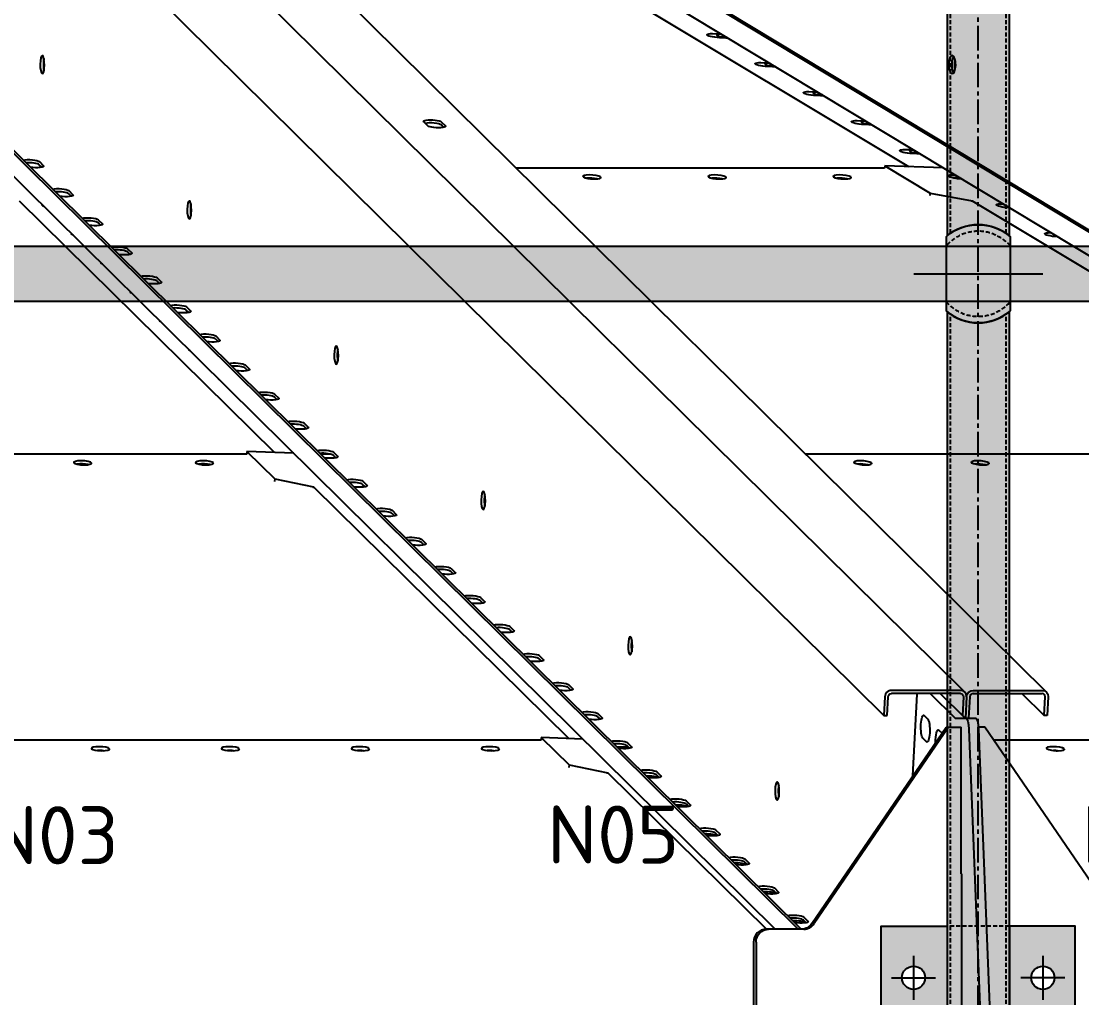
# Model space of a CAD drawing. Header units: millimetres. Extents: x -272986 to 200319, y -34579 to 49604.
# Drawn here: x 8922 to 9743, y 13685 to 14441 of the extents above; entities that cross this region are included whole.
import ezdxf

# ---------------------------------------------------------------- set-up
doc = ezdxf.new("R2010")
doc.units = ezdxf.units.MM
for name, pattern in [('CENTER', [50.8, 31.75, -6.35, 6.35, -6.35]), ('CENTER2', [28.575, 19.05, -3.175, 3.175, -3.175]), ('HIDDEN2', [4.7625, 3.175, -1.5875])]:
    doc.linetypes.add(name, pattern=pattern)
doc.layers.get('Defpoints').update_dxf_attribs({"color": 9})
for name, color, linetype in [('X 0001 M', 7, 'Continuous'), ('X 0051 M', 7, 'Continuous'), ('X 1001 M', 8, 'HIDDEN2'), ('X 2001 M', 1, 'CENTER2'), ('X 2051 M', 1, 'CENTER'), ('X 3001 D', 5, 'Continuous'), ('X 5001 H', 8, 'Continuous'), ('X 5051 H', 253, 'Continuous')]:
    doc.layers.add(name, color=color, linetype=linetype)
doc.layers.add('X 5999 H', color=7, linetype='Continuous', true_color=0xffffff)
doc.styles.add('BIT STD. 2.5', font='isocpeur.ttf', dxfattribs={"height": 2.5})
doc.styles.add('BIT STD. 3.0', font='isocpeur.ttf', dxfattribs={"height": 2.5})
doc.dimstyles.new('BIT STD. 3.0', dxfattribs={"dimtxt": 3, "dimasz": 3, "dimexe": 1, "dimexo": 0.75, "dimgap": 1, "dimtad": 1, "dimdec": 0, "dimdsep": 46, "dimtxsty": 'BIT STD. 3.0', "dimcen": 0, "dimadec": 0, "dimazin": 0, "dimtfac": 1, "dimtdec": 0, "dimtmove": 0, "dimatfit": 3, "dimfxl": 1, "dimtfill": 1, "dimlwd": -1, "dimlwe": -1, "dimarcsym": 0})
pattern_1 = [(45, (0, 0), (-2.245064, 2.245064), []), (45, (0, 1.5875), (-2.245064, 2.245064), [])]

# ---------------------------------------------------------------- blocks, each defined once
blk = doc.blocks.new('A$C79477E6E')
at = {"extrusion": (0, 1, 0)}
for p, q in [((306.85, 1805.92), (1853.6, 276.25)), ((1916.8, 276.25), (370.06, 1805.92)), ((244.21, 1787.75), (1790.95, 258.08)), ((294.41, 1509.58), (1727.06, 92.75)), ((295.64, 1505.96), (1724.63, 92.75)), ((304.66, 1479.42), (1706.81, 92.75)), ((937.86, 1244.39), (2861.24, 84.03)), ((941.47, 1240.81), (2861.16, 82.69)), ((989.3, 1193.51), (2861.16, 64.24)), ((1038.44, 1147.1), (1809.89, 683.14)), ((1658.42, 786.06), (1664.88, 785.94)), ((1670.09, 782.8), (1663.64, 782.92)), ((1668.35, 783.44), (1665.79, 783.48)), ((1695.71, 763.63), (1702.06, 763.51)), ((1707.26, 760.37), (1700.94, 760.49)), ((1705.64, 761.01), (1703.08, 761.05)), ((1733.01, 741.2), (1739.23, 741.09)), ((1742.93, 738.58), (1740.38, 738.62)), ((1744.44, 737.95), (1738.23, 738.06)), ((1438.04, 714.65), (1434.86, 717.8)), ((1450.31, 713.41), (1448.34, 715.36)), ((1448.47, 717.8), (1451.65, 714.65)), ((1770.3, 718.77), (1776.41, 718.66)), ((1781.61, 715.52), (1775.52, 715.63)), ((1780.22, 716.15), (1777.67, 716.2)), ((1807.6, 696.34), (1813.58, 696.23)), ((1818.79, 693.09), (1812.82, 693.2)), ((1817.51, 693.72), (1814.96, 693.77)), ((1139.39, 682.59), (1137.42, 684.54)), ((1137.55, 686.98), (1140.74, 683.83)), ((1791.46, 681.88), (1506.64, 681.88)), ((1791.59, 683.82), (1791.38, 681.88)), ((1836.94, 682.14), (1791.59, 683.82)), ((1791.59, 683.82), (1826.84, 662.62)), ((1849.92, 674.31), (1844.94, 674.4)), ((1845.2, 676.84), (1845.75, 676.83)), ((1847.77, 673.86), (1850.76, 673.81)), ((1850.95, 673.69), (1850.42, 673.7)), ((1121.85, 656.58), (1319.54, 461.69)), ((1162.14, 660.1), (1160.17, 662.05)), ((1160.3, 664.48), (1163.48, 661.33)), ((1826.84, 662.62), (1826.64, 660.72)), ((1826.84, 662.62), (1859.22, 656.58)), ((1859.22, 656.58), (1859.11, 655.54)), ((1859.22, 656.58), (2183.14, 461.77)), ((1882.49, 654.41), (1882.92, 654.4)), ((1888.13, 651.26), (1887.71, 651.27)), ((1183.04, 641.99), (1186.23, 638.84)), ((1184.88, 637.6), (1182.91, 639.55)), ((1919.79, 631.98), (1920.1, 631.97)), ((1925.3, 628.83), (1925.01, 628.84)), ((1207.63, 615.11), (1205.66, 617.06)), ((1205.79, 619.49), (1208.97, 616.34)), ((1230.38, 592.61), (1228.41, 594.56)), ((1228.54, 597), (1231.72, 593.85)), ((1251.28, 574.5), (1254.47, 571.35)), ((1253.12, 570.12), (1251.15, 572.07)), ((1274.03, 552.01), (1277.21, 548.86)), ((1275.87, 547.62), (1273.9, 549.57)), ((1298.62, 525.12), (1296.64, 527.08)), ((1296.78, 529.51), (1299.96, 526.36)), ((1321.36, 502.63), (1319.39, 504.58)), ((1319.52, 507.02), (1322.71, 503.87)), ((1342.27, 484.52), (1345.45, 481.37)), ((1344.11, 480.13), (1342.14, 482.08)), ((1298, 460.51), (650.93, 460.51)), ((1298.09, 462.45), (1297.95, 460.51)), ((1334.29, 461.16), (1298.09, 462.45)), ((1298.09, 462.45), (1319.59, 441.25)), ((1362.67, 460.51), (1355.2, 460.51)), ((1366.85, 457.64), (1364.88, 459.59)), ((1365.01, 462.03), (1368.2, 458.88)), ((2164.72, 460.51), (1730.49, 460.51)), ((1319.59, 441.25), (1319.46, 439.35)), ((1319.59, 441.25), (1349.56, 435.21)), ((1349.56, 435.21), (1349.49, 434.18)), ((1349.56, 435.21), (1547.25, 240.32)), ((1389.6, 435.14), (1387.63, 437.09)), ((1387.76, 439.53), (1390.94, 436.38)), ((1412.35, 412.65), (1410.37, 414.6)), ((1410.51, 417.04), (1413.69, 413.89)), ((1433.25, 394.54), (1436.44, 391.39)), ((1435.09, 390.15), (1433.12, 392.1)), ((1457.84, 367.66), (1455.87, 369.61)), ((1456, 372.05), (1459.18, 368.9)), ((1480.59, 345.16), (1478.61, 347.11)), ((1478.74, 349.55), (1481.93, 346.4)), ((1503.33, 322.67), (1501.36, 324.62)), ((1501.49, 327.06), (1504.68, 323.91)), ((1524.24, 304.56), (1527.42, 301.41)), ((1526.08, 300.17), (1524.11, 302.12)), ((1548.82, 277.68), (1546.85, 279.63)), ((1546.98, 282.06), (1550.17, 278.92)), ((1791.74, 272.7), (1790.95, 258.08)), ((1793.38, 258.08), (1794.17, 272.7)), ((1850.21, 275.13), (1796.73, 275.13)), ((1850.34, 277.57), (1796.86, 277.57)), ((1813.39, 211.38), (1816.81, 274.66)), ((1826.7, 275.13), (1846.05, 256)), ((1853.83, 256), (1834.48, 275.13)), ((1852.51, 272.7), (1851.72, 258.08)), ((1854.94, 272.7), (1854.04, 256)), ((1857.37, 272.7), (1856.47, 256)), ((1859.93, 275.13), (1913.41, 275.13)), ((1860.07, 277.57), (1913.55, 277.57)), ((1897.68, 275.13), (1914.93, 258.08)), ((1914.93, 258.08), (1915.71, 272.7)), ((1918.15, 272.7), (1917.36, 258.08)), ((1571.57, 255.18), (1569.6, 257.13)), ((1569.73, 259.57), (1572.91, 256.42)), ((1790.95, 258.08), (1793.38, 258.08)), ((1822.14, 258.09), (1824.87, 255.39)), ((1846.05, 256), (1862.13, 256)), ((1917.36, 258.08), (1914.93, 258.08)), ((1735.23, 97), (1839.11, 249)), ((1840.97, 249), (1737.1, 97)), ((1833.51, 246.84), (1835.97, 244.41)), ((1839.11, 249), (1850.7, 249)), ((1850.7, 135.5), (1850.7, 249)), ((1856.65, 247.68), (1865.66, 21)), ((1869.17, 249), (1864.35, 249)), ((1873.44, 21), (1864.43, 247.68)), ((1954.59, 124), (1869.17, 249)), ((1525.72, 239.14), (666.72, 239.14)), ((1525.81, 241.08), (1525.67, 239.14)), ((1557.99, 239.93), (1525.81, 241.08)), ((1525.81, 241.08), (1547.31, 219.88)), ((1823.93, 237.85), (1821.2, 240.55)), ((2537.97, 239.14), (1875.91, 239.14)), ((1584.25, 233.98), (1593.17, 233.82)), ((1594.32, 232.69), (1592.34, 234.64)), ((1592.48, 237.07), (1595.66, 233.93)), ((1547.31, 219.88), (1547.18, 217.99)), ((1547.31, 219.88), (1577.28, 213.84)), ((1577.28, 213.84), (1577.21, 212.81)), ((1577.28, 213.84), (1700.11, 92.75)), ((1615.22, 214.58), (1618.41, 211.43)), ((1606.93, 211.55), (1608.25, 211.53)), ((1617.06, 210.19), (1615.09, 212.14)), ((1629.61, 189.13), (1631, 189.1)), ((1639.81, 187.7), (1637.84, 189.65)), ((1637.97, 192.08), (1641.15, 188.94)), ((1652.29, 166.7), (1653.75, 166.67)), ((1662.56, 165.2), (1660.58, 167.15)), ((1660.71, 169.59), (1663.9, 166.44)), ((1674.97, 144.27), (1676.5, 144.24)), ((1685.3, 142.71), (1683.33, 144.66)), ((1683.46, 147.09), (1686.65, 143.94)), ((1851.24, 135.5), (1850.7, 135.5)), ((1851.24, 21), (1851.24, 135.5)), ((1706.21, 124.6), (1709.39, 121.45)), ((1697.64, 121.84), (1699.25, 121.81)), ((1708.05, 120.21), (1706.08, 122.16)), ((1720.32, 99.41), (1722, 99.39)), ((1730.79, 97.72), (1728.82, 99.67)), ((1728.95, 102.1), (1732.14, 98.95)), ((1729.14, 92.75), (1699.91, 92.75)), ((1690.19, 82.75), (1690.19, 19)), ((1692.06, 82.75), (1692.06, 19))]:
    blk.add_line(p, q, dxfattribs=at)
at = {"extrusion": (0, 0, -1)}
for centre, major_axis, ratio, start_param, end_param in [((1661.03, 784.49), (-6.96, 0.73), 0.200433, -1.976095, 1.165498), ((1668.78, 784.35), (-6.98, 0.5), 0.213941, -1.686682, 0.982966), ((1668.15, 781.92), (6.96, -0.73), 0.200433, -1.941073, -1.400375), ((1139.76, 762.05), (0, -7), 0.233445, -4.258603, 2.024582), ((1698.32, 762.06), (-6.96, 0.73), 0.200433, -1.976095, 1.165498), ((1706.07, 761.92), (-6.98, 0.5), 0.213941, -1.686469, 0.965573), ((1843.83, 762.05), (0, -7), 0.382683, -4.258603, 2.024582), ((1848.45, 762.05), (0, -7), 0.382683, 1.039634, 2.024582), ((1848.45, 762.05), (0, -7), 0.382683, 2.024582, 2.101958), ((1705.45, 759.49), (6.96, -0.73), 0.200433, -1.941244, -1.422314), ((1735.62, 739.63), (-6.96, 0.73), 0.200433, -1.976095, 1.165498), ((1743.36, 739.49), (-6.98, 0.5), 0.213941, -1.686256, 0.948115), ((1742.74, 737.06), (6.96, -0.73), 0.200433, -1.941414, -1.44396), ((1441.66, 717.8), (-6.99, 0.38), 0.218736, -0.241582, 2.900011), ((1444.85, 714.65), (6.99, -0.38), 0.218736, -0.241582, 2.900011), ((1772.91, 717.2), (-6.96, 0.73), 0.200433, -1.976095, 1.165498), ((1780.66, 717.07), (-6.98, 0.5), 0.213941, -1.686043, 0.930587), ((1780.04, 714.63), (6.96, -0.73), 0.200433, -1.941585, -1.465334), ((1810.21, 694.77), (-6.96, 0.73), 0.200433, -1.976095, 1.165498), ((1817.95, 694.64), (-6.98, 0.5), 0.213941, -1.685831, 0.912982), ((1817.33, 692.2), (6.96, -0.73), 0.200433, -1.941755, -1.486456), ((1130.74, 686.98), (6.99, -0.38), 0.218736, -2.543348, -0.241582), ((1133.93, 683.83), (6.99, -0.38), 0.218736, -0.241582, 2.060185), ((1565.09, 675.13), (-6.98, 0.5), 0.213941, -3.463463, 2.819722), ((1564.88, 672.21), (6.98, -0.5), 0.213941, -1.778923, -1.36267), ((1661.87, 675.13), (-6.98, 0.5), 0.213941, -3.463463, 2.819722), ((1661.67, 672.21), (6.98, -0.5), 0.213941, -1.778923, -1.36267), ((1758.66, 675.13), (-6.98, 0.5), 0.213941, -3.463463, 2.819722), ((1758.45, 672.21), (6.98, -0.5), 0.213941, -1.778923, -1.36267), ((1847.81, 675.27), (-6.96, 0.73), 0.200433, -1.976095, 1.165498), ((1153.49, 664.48), (6.99, -0.38), 0.218736, -2.543348, -0.241582), ((1156.68, 661.33), (6.99, -0.38), 0.218736, -0.241582, 2.060185), ((1253.49, 649.58), (0, -7), 0.233445, -4.258603, 2.024582), ((1146.63, 652.84), (-6.98, 0.5), 0.213941, -0.643526, 0.154325), ((1885.1, 652.84), (-6.96, 0.73), 0.200433, -1.976095, 1.165498), ((1176.24, 641.99), (6.99, -0.38), 0.218736, -2.543348, -0.241582), ((1179.42, 638.84), (6.99, -0.38), 0.218736, -0.241582, 2.060185), ((1922.4, 630.41), (-6.96, 0.73), 0.200433, -1.976095, 1.165498), ((1169.38, 630.41), (-6.98, 0.5), 0.213941, -0.615085, 0.125884), ((1198.98, 619.49), (6.99, -0.38), 0.218736, -2.543348, -0.241582), ((1202.17, 616.34), (6.99, -0.38), 0.218736, -0.241582, 2.060185), ((1192.13, 607.98), (-6.98, 0.5), 0.213941, -0.584389, 0.095189), ((1221.73, 597), (6.99, -0.38), 0.218736, -2.543348, -0.241582), ((1224.91, 593.85), (6.99, -0.38), 0.218736, -0.241582, 2.060185), ((1214.88, 585.55), (-6.98, 0.5), 0.213941, -0.55076, 0.061559), ((1244.48, 574.5), (6.99, -0.38), 0.218736, -2.543348, -0.241582), ((1247.66, 571.35), (6.99, -0.38), 0.218736, -0.241582, 2.060185), ((1237.63, 563.12), (-6.98, 0.5), 0.213941, -0.513095, 0.023895), ((1267.22, 552.01), (6.99, -0.38), 0.218736, -2.543348, -0.241582), ((1270.41, 548.86), (6.99, -0.38), 0.218736, -0.241582, 2.060185), ((1367.22, 537.1), (0, -7), 0.233445, -4.258603, 2.024582), ((1260.38, 540.69), (-6.98, 0.5), 0.213941, -0.469375, -0.019825), ((1289.97, 529.51), (6.99, -0.38), 0.218736, -2.543348, -0.241582), ((1293.15, 526.36), (6.99, -0.38), 0.218736, -0.241582, 2.060185), ((1283.13, 518.26), (-6.98, 0.5), 0.213941, -0.414998, -0.074203), ((1312.71, 507.02), (6.99, -0.38), 0.218736, -2.543348, -0.241582), ((1315.9, 503.87), (6.99, -0.38), 0.218736, -0.241582, 2.060185), ((1305.88, 495.83), (-6.98, 0.5), 0.213941, -0.331915, -0.157286), ((1335.46, 484.52), (6.99, -0.38), 0.218736, -2.543348, -0.241582), ((1338.65, 481.37), (6.99, -0.38), 0.218736, -0.241582, 2.060185), ((1358.21, 462.03), (6.99, -0.38), 0.218736, -2.543348, -0.241582), ((1170.99, 453.76), (-7, 0.25), 0.222182, -3.302734, 2.980451), ((1170.88, 450.84), (7, -0.25), 0.222182, -1.917918, -1.223675), ((1265.25, 453.76), (-7, 0.25), 0.222182, -3.302734, 2.980451), ((1265.15, 450.84), (7, -0.25), 0.222182, -1.917918, -1.223675), ((1361.39, 458.88), (6.99, -0.38), 0.218736, -0.241582, 2.060185), ((1774.74, 453.76), (-6.98, 0.5), 0.213941, -3.463463, 2.819722), ((1774.53, 450.84), (6.98, -0.5), 0.213941, -1.778923, -1.36267), ((1865.51, 453.76), (-6.98, 0.5), 0.213941, -3.463463, 2.819722), ((1865.3, 450.84), (6.98, -0.5), 0.213941, -1.778923, -1.36267), ((1380.95, 439.53), (6.99, -0.38), 0.218736, -2.543348, -0.241582), ((1384.14, 436.38), (6.99, -0.38), 0.218736, -0.241582, 2.060185), ((1480.95, 424.63), (0, -7), 0.233445, -4.258603, 2.024582), ((1403.7, 417.04), (6.99, -0.38), 0.218736, -2.543348, -0.241582), ((1406.88, 413.89), (6.99, -0.38), 0.218736, -0.241582, 2.060185), ((1426.45, 394.54), (6.99, -0.38), 0.218736, -2.543348, -0.241582), ((1429.63, 391.39), (6.99, -0.38), 0.218736, -0.241582, 2.060185), ((1449.19, 372.05), (6.99, -0.38), 0.218736, -2.543348, -0.241582), ((1452.38, 368.9), (6.99, -0.38), 0.218736, -0.241582, 2.060185), ((1471.94, 349.55), (6.99, -0.38), 0.218736, -2.543348, -0.241582), ((1475.12, 346.4), (6.99, -0.38), 0.218736, -0.241582, 2.060185), ((1494.68, 327.06), (6.99, -0.38), 0.218736, -2.543348, -0.241582), ((1497.87, 323.91), (6.99, -0.38), 0.218736, -0.241582, 2.060185), ((1594.69, 312.15), (0, -7), 0.233445, -4.258603, 2.024582), ((1517.43, 304.56), (6.99, -0.38), 0.218736, -2.543348, -0.241582), ((1520.62, 301.41), (6.99, -0.38), 0.218736, -0.241582, 2.060185), ((1540.18, 282.06), (6.99, -0.38), 0.218736, -2.543348, -0.241582), ((1543.36, 278.92), (6.99, -0.38), 0.218736, -0.241582, 2.060185), ((1796.6, 272.7), (1.76, 1.78), 0.947448, -2.323675, -0.752879), ((1819.08, 272.41), (0, 10), 0.233445, -1.343904, -1.294713), ((1850.08, 272.7), (1.76, 1.78), 0.947448, -0.752879, 0.817917), ((1859.8, 272.7), (3.52, 3.56), 0.947448, -2.323675, -0.752879), ((1913.28, 272.7), (3.52, 3.56), 0.947448, -0.752879, 0.817917), ((1562.92, 259.57), (6.99, -0.38), 0.218736, -2.543348, -0.241582), ((1566.11, 256.42), (6.99, -0.38), 0.218736, -0.241582, 2.060185), ((1821.67, 249.32), (0, -9), 0.233445, 0.226893, 3.368485), ((1824.4, 246.62), (0, 9), 0.233445, 0.226893, 3.368485), ((1854.35, 246), (0, 10), 0.233445, 0, 1.402199), ((1833.04, 238.07), (0, 9), 0.233445, -1.682269, 0.226893), ((1585.67, 237.07), (6.99, -0.38), 0.218736, -2.543348, -0.241582), ((1184.83, 232.39), (-7, 0.25), 0.222182, -3.302734, 2.980451), ((1184.72, 229.47), (7, -0.25), 0.222182, -1.917918, -1.223675), ((1285.4, 232.39), (-7, 0.25), 0.222182, -3.302734, 2.980451), ((1285.29, 229.47), (7, -0.25), 0.222182, -1.917918, -1.223675), ((1385.97, 232.39), (-7, 0.25), 0.222182, -3.302734, 2.980451), ((1385.86, 229.47), (7, -0.25), 0.222182, -1.917918, -1.223675), ((1486.54, 232.39), (-7, 0.25), 0.222182, -3.302734, 2.980451), ((1486.43, 229.47), (7, -0.25), 0.222182, -1.917918, -1.223675), ((1588.85, 233.93), (6.99, -0.38), 0.218736, -0.241582, 2.060185), ((1923.84, 232.39), (-6.98, 0.5), 0.213941, -3.463463, 2.819722), ((1923.63, 229.47), (6.98, -0.5), 0.213941, -1.778923, -1.36267), ((1608.42, 214.58), (6.99, -0.38), 0.218736, -2.543348, -0.241582), ((1609.85, 209.96), (7, -0.25), 0.222182, -1.99834, -0.25484), ((1611.6, 211.43), (6.99, -0.38), 0.218736, -0.241582, 2.060185), ((1708.42, 199.68), (0, -7), 0.233445, -4.258603, 2.024582), ((1631.16, 192.08), (6.99, -0.38), 0.218736, -2.543348, -0.241582), ((1632.6, 187.53), (7, -0.25), 0.222182, -2.008477, -0.219589), ((1634.35, 188.94), (6.99, -0.38), 0.218736, -0.241582, 2.060185), ((1653.91, 169.59), (6.99, -0.38), 0.218736, -2.543348, -0.241582), ((1655.35, 165.1), (7, -0.25), 0.222182, -2.018635, -0.183701), ((1657.09, 166.44), (6.99, -0.38), 0.218736, -0.241582, 2.060185), ((1676.65, 147.09), (6.99, -0.38), 0.218736, -2.543348, -0.241582), ((1678.1, 142.67), (7, -0.25), 0.222182, -2.028816, -0.161141), ((1679.84, 143.94), (6.99, -0.38), 0.218736, -0.241582, 2.060185), ((1678.1, 142.67), (7, -0.25), 0.222182, -0.161141, -0.14702), ((1699.4, 124.6), (6.99, -0.38), 0.218736, -2.543348, -0.241582), ((1700.85, 120.24), (7, -0.25), 0.222182, -2.039019, -0.161141), ((1702.58, 121.45), (6.99, -0.38), 0.218736, -0.241582, 2.060185), ((1700.85, 120.24), (7, -0.25), 0.222182, -0.161141, -0.109365), ((1722.15, 102.1), (6.99, -0.38), 0.218736, -2.543348, -0.241582), ((1723.6, 97.82), (7, -0.25), 0.222182, -2.049248, -0.161141), ((1725.33, 98.95), (6.99, -0.38), 0.218736, -0.241582, 2.060185), ((1701.78, 82.75), (0, 10), 0.97237, -1.570796, 0), ((1727.28, 102.75), (0, -10), 0.97237, -0.958194, 0), ((1723.6, 97.82), (7, -0.25), 0.222182, -0.161141, -0.070532)]:
    blk.add_ellipse(centre, major_axis=major_axis, ratio=ratio, start_param=start_param, end_param=end_param, dxfattribs=at)
for centre, major_axis, ratio, start_param, end_param in [((1668.61, 781.92), (-6.98, 0.5), 0.213941, -1.630686, -0.953333), ((1668.41, 784.35), (6.96, -0.73), 0.200433, -2.050595, -1.310172), ((1142.19, 762.05), (0, -7), 0.233445, -2.024582, -0.838743), ((1142.19, 762.05), (0, 7), 0.233445, 1.117011, 2.30285), ((1142.19, 762.05), (0, -7), 0.233445, -2.30285, -2.024582), ((1142.19, 762.05), (0, 7), 0.233445, 0.838743, 1.117011), ((1846.14, 762.05), (0, -7), 0.382683, -2.024582, -0.445722), ((1846.14, 762.05), (0, 7), 0.382683, 1.117011, 2.695871), ((1846.14, 762.05), (0, -7), 0.382683, -2.695871, -2.024582), ((1846.14, 762.05), (0, 7), 0.382683, 0.445722, 1.117011), ((1705.9, 759.49), (-6.98, 0.5), 0.213941, -1.611773, -0.953333), ((1705.7, 761.92), (6.96, -0.73), 0.200433, -2.050673, -1.328937), ((1743.19, 737.06), (-6.98, 0.5), 0.213941, -1.593027, -0.953333), ((1743, 739.49), (6.96, -0.73), 0.200433, -2.050751, -1.347761), ((1441.53, 715.36), (6.99, -0.38), 0.218736, 0.241582, 2.479643), ((1780.48, 714.63), (-6.98, 0.5), 0.213941, -1.574435, -0.953333), ((1780.29, 717.07), (6.96, -0.73), 0.200433, -2.050829, -1.366649), ((1817.77, 692.2), (-6.98, 0.5), 0.213941, -1.55599, -0.953333), ((1817.59, 694.64), (6.96, -0.73), 0.200433, -2.050906, -1.385611), ((1130.61, 684.54), (6.99, -0.38), 0.218736, 0.241582, 2.102879), ((1564.91, 672.69), (-6.98, 0.5), 0.213941, -2.18826, -0.953333), ((1661.7, 672.69), (-6.98, 0.5), 0.213941, -2.18826, -0.953333), ((1758.49, 672.69), (-6.98, 0.5), 0.213941, -2.18826, -0.953333), ((1847.55, 672.83), (-6.96, 0.73), 0.200433, -1.165498, -1.061012), ((1153.36, 662.05), (6.99, -0.38), 0.218736, 0.241582, 2.102879), ((1255.92, 649.58), (0, -7), 0.233445, -2.024582, -0.838743), ((1255.92, 649.58), (0, 7), 0.233445, 1.117011, 2.30285), ((1255.92, 649.58), (0, -7), 0.233445, -2.30285, -2.024582), ((1255.92, 649.58), (0, 7), 0.233445, 0.838743, 1.117011), ((1176.11, 639.55), (6.99, -0.38), 0.218736, 0.241582, 2.102879), ((1198.85, 617.06), (6.99, -0.38), 0.218736, 0.241582, 2.102879), ((1221.6, 594.56), (6.99, -0.38), 0.218736, 0.241582, 2.102879), ((1244.34, 572.07), (6.99, -0.38), 0.218736, 0.241582, 2.102879), ((1267.09, 549.57), (6.99, -0.38), 0.218736, 0.241582, 2.102879), ((1369.65, 537.1), (0, -7), 0.233445, -2.30285, -2.024582), ((1369.65, 537.1), (0, 7), 0.233445, 0.838743, 1.117011), ((1369.65, 537.1), (0, -7), 0.233445, -2.024582, -0.838743), ((1369.65, 537.1), (0, 7), 0.233445, 1.117011, 2.30285), ((1289.84, 527.08), (6.99, -0.38), 0.218736, 0.241582, 2.102879), ((1312.58, 504.58), (6.99, -0.38), 0.218736, 0.241582, 2.102879), ((1335.33, 482.08), (6.99, -0.38), 0.218736, 0.241582, 2.102879), ((1358.08, 459.59), (6.99, -0.38), 0.218736, 0.241582, 2.102879), ((1170.9, 451.32), (-7, 0.25), 0.222182, -2.241105, -0.900488), ((1265.16, 451.32), (-7, 0.25), 0.222182, -2.241105, -0.900488), ((1774.57, 451.32), (-6.98, 0.5), 0.213941, -2.18826, -0.953333), ((1865.34, 451.32), (-6.98, 0.5), 0.213941, -2.18826, -0.953333), ((1380.82, 437.09), (6.99, -0.38), 0.218736, 0.241582, 2.102879), ((1483.39, 424.63), (0, -7), 0.233445, -2.024582, -0.838743), ((1483.39, 424.63), (0, 7), 0.233445, 1.117011, 2.30285), ((1483.39, 424.63), (0, -7), 0.233445, -2.30285, -2.024582), ((1483.39, 424.63), (0, 7), 0.233445, 0.838743, 1.117011), ((1403.57, 414.6), (6.99, -0.38), 0.218736, 0.241582, 2.102879), ((1426.31, 392.1), (6.99, -0.38), 0.218736, 0.241582, 2.102879), ((1449.06, 369.61), (6.99, -0.38), 0.218736, 0.241582, 2.102879), ((1471.81, 347.11), (6.99, -0.38), 0.218736, 0.241582, 2.102879), ((1494.55, 324.62), (6.99, -0.38), 0.218736, 0.241582, 2.102879), ((1597.12, 312.15), (0, -7), 0.233445, -2.024582, -0.838743), ((1597.12, 312.15), (0, 7), 0.233445, 1.117011, 2.30285), ((1597.12, 312.15), (0, -7), 0.233445, -2.30285, -2.024582), ((1597.12, 312.15), (0, 7), 0.233445, 0.838743, 1.117011), ((1517.3, 302.12), (6.99, -0.38), 0.218736, 0.241582, 2.102879), ((1540.05, 279.63), (6.99, -0.38), 0.218736, 0.241582, 2.102879), ((1796.6, 272.7), (-3.52, -3.56), 0.947448, -2.388714, -0.817917), ((1850.08, 272.7), (3.52, 3.56), 0.947448, -0.817917, 0.752879), ((1859.8, 272.7), (-1.76, -1.78), 0.947448, -2.388714, -0.817917), ((1913.28, 272.7), (1.76, 1.78), 0.947448, -0.817917, 0.752879), ((1562.79, 257.13), (6.99, -0.38), 0.218736, 0.241582, 2.102879), ((1862.13, 246), (0, 10), 0.233445, -1.402199, 0), ((1184.72, 229.47), (-7, 0.25), 0.222182, -1.917918, -1.223675), ((1285.29, 229.47), (-7, 0.25), 0.222182, -1.917918, -1.223675), ((1385.86, 229.47), (-7, 0.25), 0.222182, -1.917918, -1.223675), ((1486.43, 229.47), (-7, 0.25), 0.222182, -1.917918, -1.223675), ((1585.54, 234.64), (6.99, -0.38), 0.218736, 0.241582, 2.102879), ((1923.63, 229.47), (-6.98, 0.5), 0.213941, -1.778923, -1.36267), ((1608.28, 212.14), (6.99, -0.38), 0.218736, 0.241582, 2.102879), ((1710.85, 199.68), (0, -7), 0.233445, -2.024582, -0.838743), ((1710.85, 199.68), (0, 7), 0.233445, 1.117011, 2.30285), ((1710.85, 199.68), (0, -7), 0.233445, -2.30285, -2.024582), ((1710.85, 199.68), (0, 7), 0.233445, 0.838743, 1.117011), ((1631.03, 189.65), (6.99, -0.38), 0.218736, 0.241582, 2.102879), ((1653.78, 167.15), (6.99, -0.38), 0.218736, 0.241582, 2.102879), ((1676.52, 144.66), (6.99, -0.38), 0.218736, 0.241582, 2.102879), ((1699.27, 122.16), (6.99, -0.38), 0.218736, 0.241582, 2.102879), ((1722.02, 99.67), (6.99, -0.38), 0.218736, 0.241582, 2.102879), ((1699.91, 82.75), (0, 10), 0.97237, 0, 1.570796), ((1729.14, 102.75), (0, -10), 0.97237, 0, 0.958194)]:
    blk.add_ellipse(centre, major_axis=major_axis, ratio=ratio, start_param=start_param, end_param=end_param)
blk = doc.blocks.new('*D706')
at = {"layer": 'Defpoints', "color": 0, "transparency": 16777216}
for p in [(15597, 17732.45), (0, 13630), (15597, 13630)]:
    blk.add_point(p, dxfattribs=at)
at = {"layer": 'X 3001 D', "color": 0, "transparency": 16777216}
for p, q in [((0, 13675), (0, 17792.45)), ((15597, 13675), (15597, 17792.45)), ((180, 17732.45), (15417, 17732.45))]:
    blk.add_line(p, q, dxfattribs=at)
for points in [[(180, 17762.45), (180, 17702.45), (0, 17732.45)], [(15417, 17762.45), (15417, 17702.45), (15597, 17732.45)]]:
    blk.add_solid(points, dxfattribs=at)
at = {"layer": 'X 3001 D', "color": 0, "transparency": 16777216, "insert": (7798.5, 17882.45), "char_height": 150, "attachment_point": 5, "style": 'BIT STD. 3.0', "bg_fill": 3, "box_fill_scale": 1.1, "bg_fill_color": 256, "bg_fill_true_color": 13158600, "bg_fill_transparency": 0}
blk.add_mtext('INTERNAL TANK DIAMETER - %%C15597mm (20 PLATES ROUND)', dxfattribs=at)
blk = doc.blocks.new('Heavy Duty - HR Std - front elev')
at = {"layer": 'X 5999 H', "ltscale": 10, "true_color": 0xc7c8ca}
h = blk.add_hatch(color=9, dxfattribs=at)
edge = h.paths.add_edge_path()
edge.add_arc((50, 545), 38, 50.54097, 129.45903, ccw=False)
edge.add_line((74.15, 574.34), (74.15, 1065.66))
edge.add_arc((50, 1095), 38, 230.54097, 309.45903, ccw=False)
edge.add_line((25.85, 1065.66), (25.85, 574.34))
edge = h.paths.add_edge_path()
edge.add_line((74.93, 1066.32), (74.93, 1123.68))
edge.add_arc((50, 1095), 38, 48.99371, 131.00629)
edge.add_line((25.07, 1123.68), (25.07, 1066.32))
edge.add_arc((50, 1095), 38, 228.99371, 311.00629)
edge = h.paths.add_edge_path()
edge.add_arc((50, 545), 38, 230.54097, 309.45903, ccw=False)
edge.add_line((25.85, 515.66), (25.85, -25))
edge.add_line((25.85, -25), (-25, -25))
edge.add_line((-25, -25), (-25, 40))
edge.add_line((-25, 40), (25.85, 40))
edge.add_line((25.85, 40), (25.85, -25))
edge.add_line((25.85, -25), (74.15, -25))
edge.add_line((74.15, -25), (125, -25))
edge.add_line((125, -25), (125, 40))
edge.add_line((125, 40), (74.15, 40))
edge.add_line((74.15, 40), (74.15, -25))
edge.add_line((74.15, -25), (74.15, 515.66))
edge = h.paths.add_edge_path()
edge.add_line((74.93, 516.32), (74.93, 573.68))
edge.add_arc((50, 545), 38, 48.99371, 131.00629)
edge.add_line((25.07, 573.68), (25.07, 516.32))
edge.add_arc((50, 545), 38, 228.99371, 311.00629)
edge = h.paths.add_edge_path(flags=16)
edge.add_arc((100, 0), 9, 0, 360)
edge = h.paths.add_edge_path(flags=16)
edge.add_arc((0, 0), 9, 0, 360)
at = {"layer": 'X 0001 M'}
for points in [[(74.93, 1066.32), (74.93, 1123.68, 0.373947), (25.07, 1123.68), (25.07, 1066.32, 0.373947)], [(25.85, 574.34, -0.358633), (74.15, 574.34), (74.15, 1065.66, -0.358633), (25.85, 1065.66)], [(74.93, 516.32), (74.93, 573.68, 0.373947), (25.07, 573.68), (25.07, 516.32, 0.373947)]]:
    blk.add_lwpolyline(points, format="xyb", close=True, dxfattribs=at)
at = {"layer": 'X 0001 M', "ltscale": 10}
blk.add_lwpolyline([(74.15, 515.66, -0.358633), (25.85, 515.66), (25.85, -25), (-25, -25), (-25, 40), (25.85, 40), (25.85, -25), (74.15, -25), (125, -25), (125, 40), (74.15, 40), (74.15, -25)], format="xyb", close=True, dxfattribs=at)
for centre in [(0, 0), (100, 0)]:
    blk.add_circle(centre, 9, dxfattribs=at)
at = {"layer": 'X 1001 M'}
for p, q in [((28.5, 576.33), (28.5, 1063.67)), ((71.5, 576.33), (71.5, 1063.67)), ((28.5, -25), (28.5, 513.67)), ((71.5, -25), (71.5, 513.67))]:
    blk.add_line(p, q, dxfattribs=at)
blk.add_lwpolyline([(74.15, 40), (25.85, 40)], dxfattribs=at)
for centre, start, end in [((50, 1095), 40.77112, 139.22888), ((50, 1095), 220.77112, 319.22888), ((50, 545), 40.77112, 139.22888), ((50, 545), 220.77112, 319.22888)]:
    blk.add_arc(centre, 32.92, start, end, dxfattribs=at)
at = {"layer": 'X 2001 M'}
blk.add_line((50, -25), (50, 1158), dxfattribs=at)
at = {"layer": 'X 2001 M', "ltscale": 10}
for p, q in [((0.07, 1095), (99.93, 1095)), ((0.07, 545), (99.93, 545)), ((0, 17), (0, -17)), ((100, 17), (100, -17)), ((-17, 0), (17, 0)), ((117, 0), (83, 0))]:
    blk.add_line(p, q, dxfattribs=at)
blk = doc.blocks.new('NP16_100NB_PLAN')
h = blk.add_hatch(color=8)
h.dxf.hatch_style = 1
edge = h.paths.add_edge_path()
edge.add_arc((34.44, -83.15), 9, 0, 360)
edge = h.paths.add_edge_path()
edge.add_arc((83.15, -34.44), 9, 0, 360)
edge = h.paths.add_edge_path()
edge.add_arc((83.15, 34.44), 9, 0, 360)
edge = h.paths.add_edge_path()
edge.add_arc((34.44, 83.15), 9, 0, 360)
edge = h.paths.add_edge_path()
edge.add_arc((-34.44, 83.15), 9, 0, 360)
edge = h.paths.add_edge_path()
edge.add_arc((-83.15, 34.44), 9, 0, 360)
edge = h.paths.add_edge_path()
edge.add_arc((-83.15, -34.44), 9, 0, 360)
edge = h.paths.add_edge_path()
edge.add_arc((-34.44, -83.15), 9, 0, 360)
edge = h.paths.add_edge_path()
edge.add_arc((0, 0), 57.5, 0, 360)
at = {"layer": 'X 5001 H'}
h = blk.add_hatch(color=256, dxfattribs=at)
h.dxf.hatch_style = 1
h.set_gradient(color1=(91, 91, 91), rotation=45, one_color=1, tint=1, name='CYLINDER')
edge = h.paths.add_edge_path()
edge.add_arc((0, 0), 110, 0, 360)
at = {"layer": 'X 5051 H'}
h = blk.add_hatch(dxfattribs=at)
h.set_pattern_fill('STEEL', color=256, style=0)
h.set_pattern_definition(pattern_1)
edge = h.paths.add_edge_path()
edge.add_arc((0, 0), 81, 0, 360)
edge = h.paths.add_edge_path(flags=17)
edge.add_arc((0, 0), 79, 0, 360)
at = {"layer": 'Defpoints'}
for centre in [(0, 90), (-63.64, 63.64), (63.64, 63.64), (-90, 0), (90, 0), (-63.64, -63.64), (63.64, -63.64), (0, -90)]:
    blk.add_circle(centre, 7, dxfattribs=at)
at = {"layer": 'X 0051 M'}
for centre, radius in [((0, 0), 110), ((-34.44, 83.15), 9), ((34.44, 83.15), 9), ((0, 0), 81), ((0, 0), 79), ((0, 0), 57.5), ((-83.15, 34.44), 9), ((83.15, 34.44), 9), ((-83.15, -34.44), 9), ((83.15, -34.44), 9), ((-34.44, -83.15), 9), ((34.44, -83.15), 9)]:
    blk.add_circle(centre, radius, dxfattribs=at)
at = {"layer": 'X 2051 M'}
for p, q in [((0, -131), (0, 131)), ((-40.56, 97.93), (-28.32, 68.37)), ((40.56, 97.93), (28.32, 68.37)), ((-97.93, 40.56), (-68.37, 28.32)), ((97.93, 40.56), (68.37, 28.32)), ((-131, 0), (131, 0)), ((-97.93, -40.56), (-68.37, -28.32)), ((97.93, -40.56), (68.37, -28.32)), ((-40.56, -97.93), (-28.32, -68.37)), ((40.56, -97.93), (28.32, -68.37))]:
    blk.add_line(p, q, dxfattribs=at)
blk.add_circle((0, 0), 90, dxfattribs=at)
blk = doc.blocks.new('*U510')
blk.add_blockref('NP16_100NB_PLAN', (10250.9, 800))
at = {"layer": 'Defpoints', "style": 'BIT STD. 2.5'}
blk.add_attdef('REF.', (10250.9, 1329.42), '', height=45, dxfattribs=at)
blk = doc.blocks.new('*U178')
blk.add_blockref('NP16_100NB_PLAN', (9837.34, 800))
at = {"layer": 'Defpoints', "style": 'BIT STD. 2.5'}
blk.add_attdef('REF.', (9837.34, 1329.42), '', height=45, dxfattribs=at)
blk = doc.blocks.new('NP16_200NB_PLAN')
h = blk.add_hatch(color=8)
h.dxf.hatch_style = 1
edge = h.paths.add_edge_path()
edge.add_arc((-38.18, -142.47), 11, 0, 360)
edge = h.paths.add_edge_path()
edge.add_arc((-104.3, -104.3), 11, 0, 360)
edge = h.paths.add_edge_path()
edge.add_arc((-142.47, -38.18), 11, 0, 360)
edge = h.paths.add_edge_path()
edge.add_arc((-142.47, 38.18), 11, 0, 360)
edge = h.paths.add_edge_path()
edge.add_arc((-104.3, 104.3), 11, 0, 360)
edge = h.paths.add_edge_path()
edge.add_arc((-38.18, 142.47), 11, 0, 360)
edge = h.paths.add_edge_path()
edge.add_arc((38.18, 142.47), 11, 0, 360)
edge = h.paths.add_edge_path()
edge.add_arc((104.3, 104.3), 11, 0, 360)
edge = h.paths.add_edge_path()
edge.add_arc((142.47, 38.18), 11, 0, 360)
edge = h.paths.add_edge_path()
edge.add_arc((142.47, -38.18), 11, 0, 360)
edge = h.paths.add_edge_path()
edge.add_arc((104.3, -104.3), 11, 0, 360)
edge = h.paths.add_edge_path()
edge.add_arc((38.18, -142.47), 11, 0, 360)
edge = h.paths.add_edge_path()
edge.add_arc((0, 0), 110, 0, 360)
at = {"layer": 'X 5001 H'}
h = blk.add_hatch(color=256, dxfattribs=at)
h.dxf.hatch_style = 1
h.set_gradient(color1=(91, 91, 91), rotation=45, one_color=1, tint=1, name='CYLINDER')
edge = h.paths.add_edge_path()
edge.add_arc((0, 0), 170, 0, 360)
at = {"layer": 'X 5051 H'}
h = blk.add_hatch(dxfattribs=at)
h.set_pattern_fill('STEEL', color=256, style=0)
h.set_pattern_definition(pattern_1)
edge = h.paths.add_edge_path()
edge.add_arc((0, 0), 136, 0, 360)
edge = h.paths.add_edge_path(flags=17)
edge.add_arc((0, 0), 134, 0, 360)
at = {"layer": 'Defpoints'}
for centre in [(0, 147.5), (-73.75, 127.74), (73.75, 127.74), (-127.74, 73.75), (127.74, 73.75), (-147.5, 0), (147.5, 0), (-127.74, -73.75), (127.74, -73.75), (-73.75, -127.74), (73.75, -127.74), (0, -147.5)]:
    blk.add_circle(centre, 7, dxfattribs=at)
at = {"layer": 'X 0051 M'}
for centre, radius in [((0, 0), 170), ((-38.18, 142.47), 11), ((38.18, 142.47), 11), ((0, 0), 136), ((0, 0), 134), ((-104.3, 104.3), 11), ((104.3, 104.3), 11), ((0, 0), 110), ((-142.47, 38.18), 11), ((142.47, 38.18), 11), ((-142.47, -38.18), 11), ((142.47, -38.18), 11), ((-104.3, -104.3), 11), ((104.3, -104.3), 11), ((-38.18, -142.47), 11), ((38.18, -142.47), 11)]:
    blk.add_circle(centre, radius, dxfattribs=at)
at = {"layer": 'X 2051 M'}
for p, q in [((0, -191), (0, 191)), ((-42.83, 159.86), (-33.52, 125.09)), ((42.83, 159.86), (33.52, 125.09)), ((-117.03, 117.03), (-91.57, 91.57)), ((117.03, 117.03), (91.57, 91.57)), ((-159.86, 42.83), (-125.09, 33.52)), ((159.86, 42.83), (125.09, 33.52)), ((-191, 0), (191, 0)), ((-159.86, -42.83), (-125.09, -33.52)), ((159.86, -42.83), (125.09, -33.52)), ((-117.03, -117.03), (-91.57, -91.57)), ((117.03, -117.03), (91.57, -91.57)), ((-42.83, -159.86), (-33.52, -125.09)), ((42.83, -159.86), (33.52, -125.09))]:
    blk.add_line(p, q, dxfattribs=at)
blk.add_circle((0, 0), 147.5, dxfattribs=at)
blk = doc.blocks.new('*U214')
blk.add_blockref('NP16_200NB_PLAN', (9837.34, 800))
at = {"layer": 'Defpoints', "style": 'BIT STD. 2.5'}
blk.add_attdef('REF.', (9837.34, 1329.42), '', height=45, dxfattribs=at)
blk = doc.blocks.new('*D688')
at = {"layer": 'Defpoints', "color": 0, "transparency": 16777216}
for p in [(8011.63, 13259), (11215.46, 13258.5), (390.34, 0.5)]:
    blk.add_point(p, dxfattribs=at)
at = {"layer": 'X 3001 D', "color": 0, "transparency": 16777216}
for p, q in [((8056.63, 13259), (10495.46, 13259)), ((10495.46, 13259), (10855.46, 13258.5)), ((10855.46, 13258.5), (14586.76, 13258.5))]:
    blk.add_line(p, q, dxfattribs=at)
at = {"layer": 'X 3001 D', "color": 0, "transparency": 16777216, "insert": (12931.11, 13408.5), "char_height": 150, "attachment_point": 5, "style": 'BIT STD. 3.0', "bg_fill": 3, "box_fill_scale": 1.1, "bg_fill_color": 256, "bg_fill_true_color": 13158600, "bg_fill_transparency": 0}
blk.add_mtext('{\\fArial|b0|i0|c0|p34;▼}13.259m - {\\C7;N01, N02, N03, N05, N07}', dxfattribs=at)

msp = doc.modelspace()

# ---------------------------------------------------------------- hatches: boundary and pattern name
at = {"layer": 'X 5999 H', "true_color": 0xc7c8ca}
h = msp.add_hatch(color=9, dxfattribs=at)
h.dxf.hatch_style = 1
edge = h.paths.add_edge_path()
edge.add_line((129.7083, 14266.6221), (15668.4963, 14266.6221))
edge.add_arc((15668.4963, 14245.1221), 21.5, -90, 90, ccw=False)
edge.add_line((15668.4963, 14223.6221), (129.7083, 14223.6221))
edge.add_arc((129.7083, 14245.1221), 21.5, 90, 270, ccw=False)

# ---------------------------------------------------------------- linework, layer by layer
msp.add_lwpolyline([(129.7083, 14266.6221), (15668.4963, 14266.6221, -1), (15668.4963, 14223.6221), (129.7083, 14223.6221, -1)], format="xyb", close=True)

# ---------------------------------------------------------------- block references
at = {"layer": 'X 5001 H', "color": 252}
msp.add_blockref('A$C79477E6E', (7798.5, 13645), dxfattribs=at)

# ---------------------------------------------------------------- next in the draw order: dimensions: what is measured, and where the dimension line sits
at = {"layer": 'X 3001 D'}
dim = msp.add_linear_dim(base=(15597, 17732.4481), p1=(0, 13630), p2=(15597, 13630), text='INTERNAL TANK DIAMETER - %%C<>mm (20 PLATES ROUND)', dimstyle='BIT STD. 3.0', dxfattribs=at)
dim.commit()
dim.dimension.update_dxf_attribs({"geometry": '*D706', "text_midpoint": (7798.5, 17882.4481)})

# ---------------------------------------------------------------- next in the draw order: block references
for name, p, values in [('*U214', (-941.2725, 12458.5), {'REF.': 'N03'}), ('*U178', (-508.4369, 12459), {'REF.': 'N05'}), ('*U510', (-508.4369, 12459), {'REF.': 'N07'})]:
    msp.add_blockref(name, p).add_auto_attribs(values)
at = {"layer": 'X 0001 M'}
msp.add_blockref('Heavy Duty - HR Std - front elev', (9612.4558, 13700.1221), dxfattribs=at)

# ---------------------------------------------------------------- next in the draw order: dimensions: what is measured, and where the dimension line sits
at = {"layer": 'X 3001 D'}
dim = msp.add_ordinate_dim(feature_location=(8011.6338698067, 13259), offset=(3203.8267465426, -0.5), dtype=0, origin=(390.3356475709, 0.5), text='{\\fArial|b0|i0|c0|p34;▼}<> - {\\C7;N01, N02, N03, N05, N07}', dimstyle='BIT STD. 3.0', override={"dimdec": 3, "dimlfac": 0.001, "dimzin": 0, "dimpost": 'm'}, dxfattribs=at)
dim.commit()
dim.dimension.update_dxf_attribs({"geometry": '*D688', "text_midpoint": (12931.1086381774, 13408.5)})

doc.saveas('drawing.dxf')
